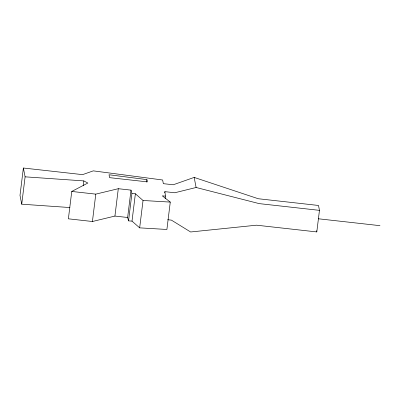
<?xml version="1.0" encoding="UTF-8"?>
<svg xmlns="http://www.w3.org/2000/svg" width="400" height="400" viewBox="0 0 400 400"><rect width="100%" height="100%" fill="white"/><g stroke="black" fill="none" stroke-linecap="round" stroke-linejoin="round"><path stroke-width="0.6" d="M167.69 219.715L171.4 220.13L190.63 231.98L256.54 225.19L316.8 231.93L319.46 210.355L318.515 205.47L258.26 198.735L194.17 177.415L173.235 184.77L163.34 183.665L162.635 179.995L93.285 170.865L82.575 174.635L23.375 168.02L20 195.39L21.73 204.195L69.935 207.55M21.73 204.195L25.1 176.83L23.375 168.02M25.1 176.83L83.815 180.91L87.835 183.045L71.755 191.45L68.38 218.815L92.42 221.505L114.925 216.07L127.635 217.495L128.535 220.86L132.01 221.13L139.66 227.86L166.9 229.465L170.27 202.095L162.31 195.87L165.485 196.115L165.185 198.55M83.215 185.775L83.815 180.91M92.42 221.505L95.79 194.135L118.3 188.705L131.005 190.125L131.91 193.495L128.535 220.86M114.925 216.07L118.3 188.705M127.635 217.495L131.005 190.125M132.01 221.13L135.38 193.765L131.91 193.495M139.66 227.86L143.035 200.49L135.38 193.765M146.615 182.045L146.915 179.615L109.045 174.76L109.605 177.655L147.35 181.875L146.915 179.615M164.73 192.875L164.88 191.655L174.775 192.76L196.11 187.49L259.2 203.62L319.46 210.355M143.035 200.49L170.27 202.095M318.275 218.77L380 225.67M71.755 191.45L95.79 194.135M316.565 230.71L316.8 231.93M194.17 177.415L196.11 187.49M164.88 191.655L165.485 196.115"/></g></svg>
